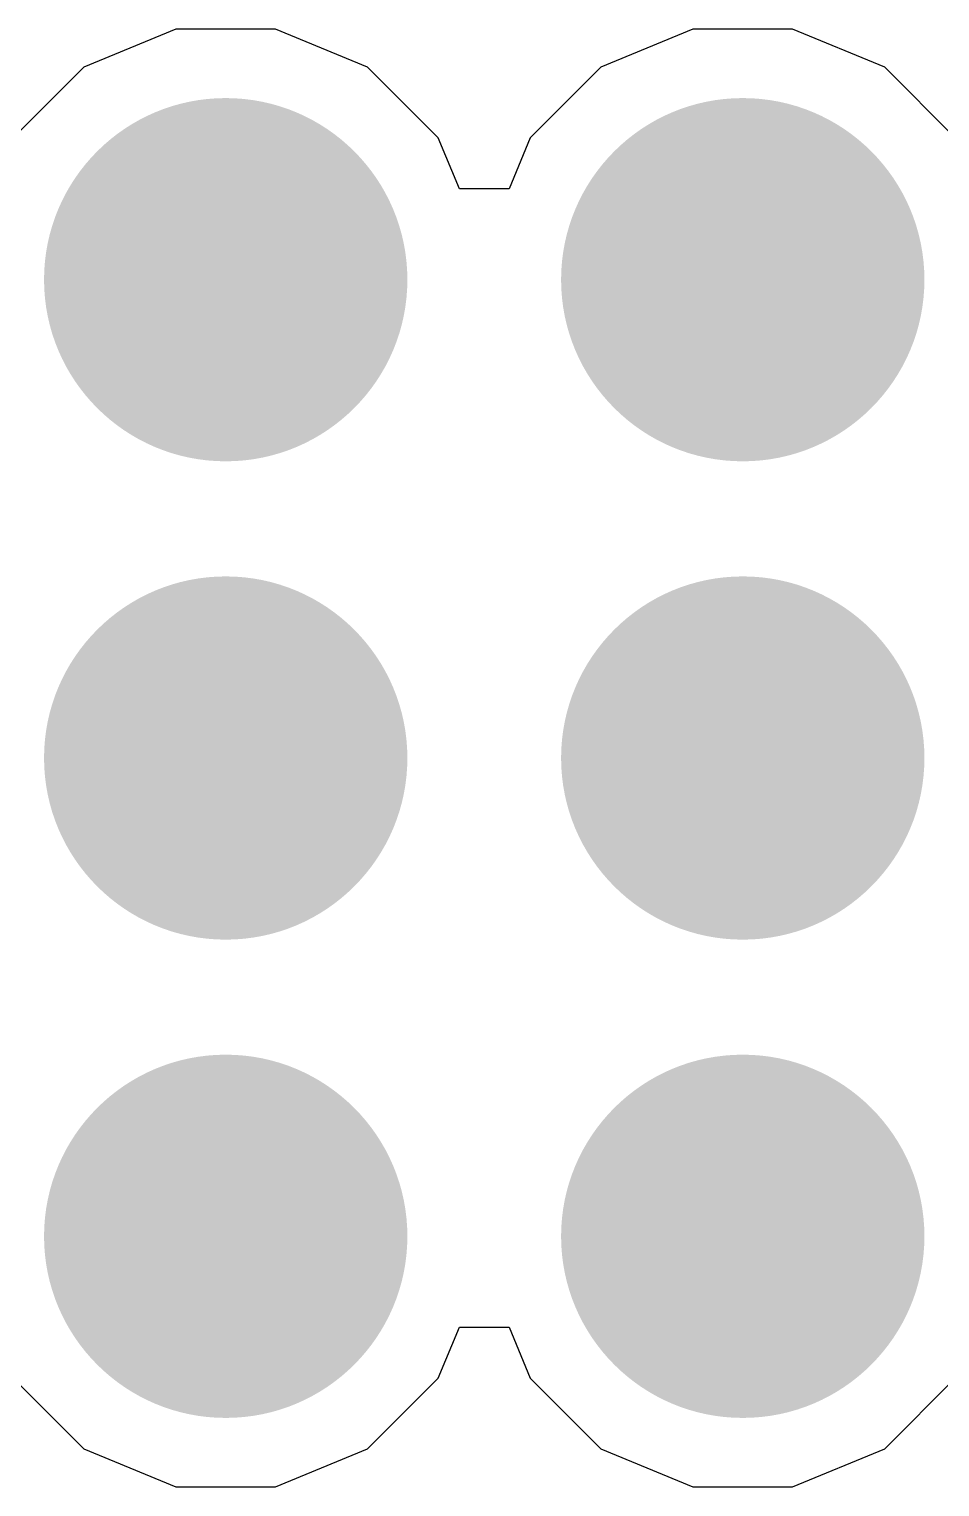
# Model space of a CAD drawing. Header units: inches. Extents: x -4 to 5258, y -4 to 5281.
# Drawn here: x 133.94 to 135.953, y 54.743 to 57.967 of the extents above; entities that cross this region are included whole.
import ezdxf

# ---------------------------------------------------------------- set-up
doc = ezdxf.new("R2010")
doc.units = ezdxf.units.IN
for name, color, linetype in [('Bottom Layer', 5, 'Continuous'), ('Bottom Solder', 6, 'Continuous'), ('Drill Drawing', 1, 'Continuous'), ('Layer 1', 16, 'Continuous'), ('Layer 2', 76, 'Continuous'), ('Top Layer', 1, 'Continuous'), ('Top Solder', 216, 'Continuous'), ('Via Holes', 16, 'Continuous')]:
    doc.layers.add(name, color=color, linetype=linetype)

msp = doc.modelspace()

# ---------------------------------------------------------------- hatches: boundary and pattern name
at = {"layer": 'Bottom Layer'}
h = msp.add_hatch(color=5, dxfattribs=at)
edge = h.paths.add_edge_path()
edge.add_arc((134.3744, 57.4128), 0.3, 0, 360)
h = msp.add_hatch(color=5, dxfattribs=at)
edge = h.paths.add_edge_path()
edge.add_arc((135.5174, 57.4128), 0.3, 0, 360)
h = msp.add_hatch(color=5, dxfattribs=at)
edge = h.paths.add_edge_path()
edge.add_arc((134.3744, 56.3551), 0.3, 0, 360)
h = msp.add_hatch(color=5, dxfattribs=at)
edge = h.paths.add_edge_path()
edge.add_arc((135.5174, 56.3551), 0.3, 0, 360)
h = msp.add_hatch(color=5, dxfattribs=at)
edge = h.paths.add_edge_path()
edge.add_arc((134.3744, 55.2975), 0.3, 0, 360)
h = msp.add_hatch(color=5, dxfattribs=at)
edge = h.paths.add_edge_path()
edge.add_arc((135.5174, 55.2975), 0.3, 0, 360)
at = {"layer": 'Bottom Solder'}
h = msp.add_hatch(color=6, dxfattribs=at)
edge = h.paths.add_edge_path()
edge.add_arc((134.3744, 57.4128), 0.4016, 0, 360)
h = msp.add_hatch(color=6, dxfattribs=at)
edge = h.paths.add_edge_path()
edge.add_arc((135.5174, 57.4128), 0.4016, 0, 360)
h = msp.add_hatch(color=6, dxfattribs=at)
edge = h.paths.add_edge_path()
edge.add_arc((134.3744, 56.3551), 0.4016, 0, 360)
h = msp.add_hatch(color=6, dxfattribs=at)
edge = h.paths.add_edge_path()
edge.add_arc((135.5174, 56.3551), 0.4016, 0, 360)
h = msp.add_hatch(color=6, dxfattribs=at)
edge = h.paths.add_edge_path()
edge.add_arc((134.3744, 55.2975), 0.4016, 0, 360)
h = msp.add_hatch(color=6, dxfattribs=at)
edge = h.paths.add_edge_path()
edge.add_arc((135.5174, 55.2975), 0.4016, 0, 360)
at = {"layer": 'Layer 1'}
h = msp.add_hatch(color=16, dxfattribs=at)
edge = h.paths.add_edge_path()
edge.add_arc((134.3744, 57.4128), 0.3, 0, 360)
h = msp.add_hatch(color=16, dxfattribs=at)
edge = h.paths.add_edge_path()
edge.add_arc((135.5174, 57.4128), 0.3, 0, 360)
h = msp.add_hatch(color=16, dxfattribs=at)
edge = h.paths.add_edge_path()
edge.add_arc((134.3744, 56.3551), 0.3, 0, 360)
h = msp.add_hatch(color=16, dxfattribs=at)
edge = h.paths.add_edge_path()
edge.add_arc((135.5174, 56.3551), 0.3, 0, 360)
h = msp.add_hatch(color=16, dxfattribs=at)
edge = h.paths.add_edge_path()
edge.add_arc((134.3744, 55.2975), 0.3, 0, 360)
h = msp.add_hatch(color=16, dxfattribs=at)
edge = h.paths.add_edge_path()
edge.add_arc((135.5174, 55.2975), 0.3, 0, 360)
at = {"layer": 'Layer 2'}
h = msp.add_hatch(color=76, dxfattribs=at)
edge = h.paths.add_edge_path()
edge.add_arc((134.3744, 57.4128), 0.3, 0, 360)
h = msp.add_hatch(color=76, dxfattribs=at)
edge = h.paths.add_edge_path()
edge.add_arc((135.5174, 57.4128), 0.3, 0, 360)
h = msp.add_hatch(color=76, dxfattribs=at)
edge = h.paths.add_edge_path()
edge.add_arc((134.3744, 56.3551), 0.3, 0, 360)
h = msp.add_hatch(color=76, dxfattribs=at)
edge = h.paths.add_edge_path()
edge.add_arc((135.5174, 56.3551), 0.3, 0, 360)
h = msp.add_hatch(color=76, dxfattribs=at)
edge = h.paths.add_edge_path()
edge.add_arc((134.3744, 55.2975), 0.3, 0, 360)
h = msp.add_hatch(color=76, dxfattribs=at)
edge = h.paths.add_edge_path()
edge.add_arc((135.5174, 55.2975), 0.3, 0, 360)
at = {"layer": 'Top Layer'}
h = msp.add_hatch(color=1, dxfattribs=at)
edge = h.paths.add_edge_path()
edge.add_arc((134.3744, 57.4128), 0.3, 0, 360)
h = msp.add_hatch(color=1, dxfattribs=at)
edge = h.paths.add_edge_path()
edge.add_arc((135.5174, 57.4128), 0.3, 0, 360)
h = msp.add_hatch(color=1, dxfattribs=at)
edge = h.paths.add_edge_path()
edge.add_arc((134.3744, 56.3551), 0.3, 0, 360)
h = msp.add_hatch(color=1, dxfattribs=at)
edge = h.paths.add_edge_path()
edge.add_arc((135.5174, 56.3551), 0.3, 0, 360)
h = msp.add_hatch(color=1, dxfattribs=at)
edge = h.paths.add_edge_path()
edge.add_arc((134.3744, 55.2975), 0.3, 0, 360)
h = msp.add_hatch(color=1, dxfattribs=at)
edge = h.paths.add_edge_path()
edge.add_arc((135.5174, 55.2975), 0.3, 0, 360)
at = {"layer": 'Top Solder'}
h = msp.add_hatch(color=216, dxfattribs=at)
edge = h.paths.add_edge_path()
edge.add_arc((134.3744, 57.4128), 0.4016, 0, 360)
h = msp.add_hatch(color=216, dxfattribs=at)
edge = h.paths.add_edge_path()
edge.add_arc((135.5174, 57.4128), 0.4016, 0, 360)
h = msp.add_hatch(color=216, dxfattribs=at)
edge = h.paths.add_edge_path()
edge.add_arc((134.3744, 56.3551), 0.4016, 0, 360)
h = msp.add_hatch(color=216, dxfattribs=at)
edge = h.paths.add_edge_path()
edge.add_arc((135.5174, 56.3551), 0.4016, 0, 360)
h = msp.add_hatch(color=216, dxfattribs=at)
edge = h.paths.add_edge_path()
edge.add_arc((134.3744, 55.2975), 0.4016, 0, 360)
h = msp.add_hatch(color=216, dxfattribs=at)
edge = h.paths.add_edge_path()
edge.add_arc((135.5174, 55.2975), 0.4016, 0, 360)
at = {"layer": 'Via Holes'}
h = msp.add_hatch(color=7, dxfattribs=at)
edge = h.paths.add_edge_path()
edge.add_arc((134.3744, 57.4128), 0.15, 0, 360)
h = msp.add_hatch(color=7, dxfattribs=at)
edge = h.paths.add_edge_path()
edge.add_arc((135.5174, 57.4128), 0.15, 0, 360)
h = msp.add_hatch(color=7, dxfattribs=at)
edge = h.paths.add_edge_path()
edge.add_arc((134.3744, 56.3551), 0.15, 0, 360)
h = msp.add_hatch(color=7, dxfattribs=at)
edge = h.paths.add_edge_path()
edge.add_arc((135.5174, 56.3551), 0.15, 0, 360)
h = msp.add_hatch(color=7, dxfattribs=at)
edge = h.paths.add_edge_path()
edge.add_arc((134.3744, 55.2975), 0.15, 0, 360)
h = msp.add_hatch(color=7, dxfattribs=at)
edge = h.paths.add_edge_path()
edge.add_arc((135.5174, 55.2975), 0.15, 0, 360)

# ---------------------------------------------------------------- linework, layer by layer
at = {"layer": 'Drill Drawing'}
for points in [[(134.2474, 57.5398, 0.0508, 0.0508, 0), (134.2474, 57.6668, 0.0508, 0.0508, 0)], [(134.2474, 57.6668, 0.0508, 0.0508, 0), (134.5014, 57.6668, 0.0508, 0.0508, 0)], [(134.5014, 57.5398, 0.0508, 0.0508, 0), (134.5014, 57.6668, 0.0508, 0.0508, 0)], [(135.3904, 57.5398, 0.0508, 0.0508, 0), (135.3904, 57.6668, 0.0508, 0.0508, 0)], [(135.3904, 57.6668, 0.0508, 0.0508, 0), (135.6444, 57.6668, 0.0508, 0.0508, 0)], [(135.6444, 57.5398, 0.0508, 0.0508, 0), (135.6444, 57.6668, 0.0508, 0.0508, 0)], [(134.2982, 57.489, 0.0508, 0.0508, 0), (134.2982, 57.5652, 0.0508, 0.0508, 0)], [(134.2982, 57.5652, 0.0508, 0.0508, 0), (134.4506, 57.5652, 0.0508, 0.0508, 0)], [(134.4506, 57.489, 0.0508, 0.0508, 0), (134.4506, 57.5652, 0.0508, 0.0508, 0)], [(135.4412, 57.489, 0.0508, 0.0508, 0), (135.4412, 57.5652, 0.0508, 0.0508, 0)], [(135.4412, 57.5652, 0.0508, 0.0508, 0), (135.5936, 57.5652, 0.0508, 0.0508, 0)], [(135.5936, 57.489, 0.0508, 0.0508, 0), (135.5936, 57.5652, 0.0508, 0.0508, 0)], [(134.1204, 57.2858, 0.0508, 0.0508, 0), (134.1204, 57.5398, 0.0508, 0.0508, 0)], [(134.1204, 57.5398, 0.0508, 0.0508, 0), (134.2474, 57.5398, 0.0508, 0.0508, 0)], [(134.5014, 57.5398, 0.0508, 0.0508, 0), (134.6284, 57.5398, 0.0508, 0.0508, 0)], [(134.6284, 57.2858, 0.0508, 0.0508, 0), (134.6284, 57.5398, 0.0508, 0.0508, 0)], [(135.2634, 57.2858, 0.0508, 0.0508, 0), (135.2634, 57.5398, 0.0508, 0.0508, 0)], [(135.2634, 57.5398, 0.0508, 0.0508, 0), (135.3904, 57.5398, 0.0508, 0.0508, 0)], [(135.6444, 57.5398, 0.0508, 0.0508, 0), (135.7714, 57.5398, 0.0508, 0.0508, 0)], [(135.7714, 57.2858, 0.0508, 0.0508, 0), (135.7714, 57.5398, 0.0508, 0.0508, 0)], [(134.222, 57.3366, 0.0508, 0.0508, 0), (134.222, 57.489, 0.0508, 0.0508, 0)], [(134.222, 57.489, 0.0508, 0.0508, 0), (134.2982, 57.489, 0.0508, 0.0508, 0)], [(134.4506, 57.489, 0.0508, 0.0508, 0), (134.5268, 57.489, 0.0508, 0.0508, 0)], [(134.5268, 57.3366, 0.0508, 0.0508, 0), (134.5268, 57.489, 0.0508, 0.0508, 0)], [(135.365, 57.3366, 0.0508, 0.0508, 0), (135.365, 57.489, 0.0508, 0.0508, 0)], [(135.365, 57.489, 0.0508, 0.0508, 0), (135.4412, 57.489, 0.0508, 0.0508, 0)], [(135.5936, 57.489, 0.0508, 0.0508, 0), (135.6698, 57.489, 0.0508, 0.0508, 0)], [(135.6698, 57.3366, 0.0508, 0.0508, 0), (135.6698, 57.489, 0.0508, 0.0508, 0)], [(134.222, 57.3366, 0.0508, 0.0508, 0), (134.2982, 57.3366, 0.0508, 0.0508, 0)], [(134.2982, 57.2604, 0.0508, 0.0508, 0), (134.2982, 57.3366, 0.0508, 0.0508, 0)], [(134.4506, 57.3366, 0.0508, 0.0508, 0), (134.5268, 57.3366, 0.0508, 0.0508, 0)], [(134.4506, 57.2604, 0.0508, 0.0508, 0), (134.4506, 57.3366, 0.0508, 0.0508, 0)], [(135.365, 57.3366, 0.0508, 0.0508, 0), (135.4412, 57.3366, 0.0508, 0.0508, 0)], [(135.4412, 57.2604, 0.0508, 0.0508, 0), (135.4412, 57.3366, 0.0508, 0.0508, 0)], [(135.5936, 57.3366, 0.0508, 0.0508, 0), (135.6698, 57.3366, 0.0508, 0.0508, 0)], [(135.5936, 57.2604, 0.0508, 0.0508, 0), (135.5936, 57.3366, 0.0508, 0.0508, 0)], [(134.1204, 57.2858, 0.0508, 0.0508, 0), (134.2474, 57.2858, 0.0508, 0.0508, 0)], [(134.2474, 57.1588, 0.0508, 0.0508, 0), (134.2474, 57.2858, 0.0508, 0.0508, 0)], [(134.5014, 57.2858, 0.0508, 0.0508, 0), (134.6284, 57.2858, 0.0508, 0.0508, 0)], [(134.5014, 57.1588, 0.0508, 0.0508, 0), (134.5014, 57.2858, 0.0508, 0.0508, 0)], [(135.2634, 57.2858, 0.0508, 0.0508, 0), (135.3904, 57.2858, 0.0508, 0.0508, 0)], [(135.3904, 57.1588, 0.0508, 0.0508, 0), (135.3904, 57.2858, 0.0508, 0.0508, 0)], [(135.6444, 57.2858, 0.0508, 0.0508, 0), (135.7714, 57.2858, 0.0508, 0.0508, 0)], [(135.6444, 57.1588, 0.0508, 0.0508, 0), (135.6444, 57.2858, 0.0508, 0.0508, 0)], [(134.2982, 57.2604, 0.0508, 0.0508, 0), (134.4506, 57.2604, 0.0508, 0.0508, 0)], [(135.4412, 57.2604, 0.0508, 0.0508, 0), (135.5936, 57.2604, 0.0508, 0.0508, 0)], [(134.2474, 57.1588, 0.0508, 0.0508, 0), (134.5014, 57.1588, 0.0508, 0.0508, 0)], [(135.3904, 57.1588, 0.0508, 0.0508, 0), (135.6444, 57.1588, 0.0508, 0.0508, 0)], [(134.2474, 56.4821, 0.0508, 0.0508, 0), (134.2474, 56.6091, 0.0508, 0.0508, 0)], [(134.2474, 56.6091, 0.0508, 0.0508, 0), (134.5014, 56.6091, 0.0508, 0.0508, 0)], [(134.5014, 56.4821, 0.0508, 0.0508, 0), (134.5014, 56.6091, 0.0508, 0.0508, 0)], [(135.3904, 56.4821, 0.0508, 0.0508, 0), (135.3904, 56.6091, 0.0508, 0.0508, 0)], [(135.3904, 56.6091, 0.0508, 0.0508, 0), (135.6444, 56.6091, 0.0508, 0.0508, 0)], [(135.6444, 56.4821, 0.0508, 0.0508, 0), (135.6444, 56.6091, 0.0508, 0.0508, 0)], [(134.1204, 56.2281, 0.0508, 0.0508, 0), (134.1204, 56.4821, 0.0508, 0.0508, 0)], [(134.1204, 56.4821, 0.0508, 0.0508, 0), (134.2474, 56.4821, 0.0508, 0.0508, 0)], [(134.2982, 56.4313, 0.0508, 0.0508, 0), (134.2982, 56.5075, 0.0508, 0.0508, 0)], [(134.2982, 56.5075, 0.0508, 0.0508, 0), (134.4506, 56.5075, 0.0508, 0.0508, 0)], [(134.4506, 56.4313, 0.0508, 0.0508, 0), (134.4506, 56.5075, 0.0508, 0.0508, 0)], [(134.5014, 56.4821, 0.0508, 0.0508, 0), (134.6284, 56.4821, 0.0508, 0.0508, 0)], [(134.6284, 56.2281, 0.0508, 0.0508, 0), (134.6284, 56.4821, 0.0508, 0.0508, 0)], [(135.2634, 56.2281, 0.0508, 0.0508, 0), (135.2634, 56.4821, 0.0508, 0.0508, 0)], [(135.2634, 56.4821, 0.0508, 0.0508, 0), (135.3904, 56.4821, 0.0508, 0.0508, 0)], [(135.4412, 56.4313, 0.0508, 0.0508, 0), (135.4412, 56.5075, 0.0508, 0.0508, 0)], [(135.4412, 56.5075, 0.0508, 0.0508, 0), (135.5936, 56.5075, 0.0508, 0.0508, 0)], [(135.5936, 56.4313, 0.0508, 0.0508, 0), (135.5936, 56.5075, 0.0508, 0.0508, 0)], [(135.6444, 56.4821, 0.0508, 0.0508, 0), (135.7714, 56.4821, 0.0508, 0.0508, 0)], [(135.7714, 56.2281, 0.0508, 0.0508, 0), (135.7714, 56.4821, 0.0508, 0.0508, 0)], [(134.222, 56.2789, 0.0508, 0.0508, 0), (134.222, 56.4313, 0.0508, 0.0508, 0)], [(134.222, 56.4313, 0.0508, 0.0508, 0), (134.2982, 56.4313, 0.0508, 0.0508, 0)], [(134.4506, 56.4313, 0.0508, 0.0508, 0), (134.5268, 56.4313, 0.0508, 0.0508, 0)], [(134.5268, 56.2789, 0.0508, 0.0508, 0), (134.5268, 56.4313, 0.0508, 0.0508, 0)], [(135.365, 56.2789, 0.0508, 0.0508, 0), (135.365, 56.4313, 0.0508, 0.0508, 0)], [(135.365, 56.4313, 0.0508, 0.0508, 0), (135.4412, 56.4313, 0.0508, 0.0508, 0)], [(135.5936, 56.4313, 0.0508, 0.0508, 0), (135.6698, 56.4313, 0.0508, 0.0508, 0)], [(135.6698, 56.2789, 0.0508, 0.0508, 0), (135.6698, 56.4313, 0.0508, 0.0508, 0)], [(134.222, 56.2789, 0.0508, 0.0508, 0), (134.2982, 56.2789, 0.0508, 0.0508, 0)], [(134.2982, 56.2027, 0.0508, 0.0508, 0), (134.2982, 56.2789, 0.0508, 0.0508, 0)], [(134.4506, 56.2789, 0.0508, 0.0508, 0), (134.5268, 56.2789, 0.0508, 0.0508, 0)], [(134.4506, 56.2027, 0.0508, 0.0508, 0), (134.4506, 56.2789, 0.0508, 0.0508, 0)], [(135.365, 56.2789, 0.0508, 0.0508, 0), (135.4412, 56.2789, 0.0508, 0.0508, 0)], [(135.4412, 56.2027, 0.0508, 0.0508, 0), (135.4412, 56.2789, 0.0508, 0.0508, 0)], [(135.5936, 56.2789, 0.0508, 0.0508, 0), (135.6698, 56.2789, 0.0508, 0.0508, 0)], [(135.5936, 56.2027, 0.0508, 0.0508, 0), (135.5936, 56.2789, 0.0508, 0.0508, 0)], [(134.1204, 56.2281, 0.0508, 0.0508, 0), (134.2474, 56.2281, 0.0508, 0.0508, 0)], [(134.2474, 56.1011, 0.0508, 0.0508, 0), (134.2474, 56.2281, 0.0508, 0.0508, 0)], [(134.5014, 56.2281, 0.0508, 0.0508, 0), (134.6284, 56.2281, 0.0508, 0.0508, 0)], [(134.5014, 56.1011, 0.0508, 0.0508, 0), (134.5014, 56.2281, 0.0508, 0.0508, 0)], [(135.2634, 56.2281, 0.0508, 0.0508, 0), (135.3904, 56.2281, 0.0508, 0.0508, 0)], [(135.3904, 56.1011, 0.0508, 0.0508, 0), (135.3904, 56.2281, 0.0508, 0.0508, 0)], [(135.6444, 56.2281, 0.0508, 0.0508, 0), (135.7714, 56.2281, 0.0508, 0.0508, 0)], [(135.6444, 56.1011, 0.0508, 0.0508, 0), (135.6444, 56.2281, 0.0508, 0.0508, 0)], [(134.2982, 56.2027, 0.0508, 0.0508, 0), (134.4506, 56.2027, 0.0508, 0.0508, 0)], [(135.4412, 56.2027, 0.0508, 0.0508, 0), (135.5936, 56.2027, 0.0508, 0.0508, 0)], [(134.2474, 56.1011, 0.0508, 0.0508, 0), (134.5014, 56.1011, 0.0508, 0.0508, 0)], [(135.3904, 56.1011, 0.0508, 0.0508, 0), (135.6444, 56.1011, 0.0508, 0.0508, 0)], [(134.2474, 55.4245, 0.0508, 0.0508, 0), (134.2474, 55.5515, 0.0508, 0.0508, 0)], [(134.2474, 55.5515, 0.0508, 0.0508, 0), (134.5014, 55.5515, 0.0508, 0.0508, 0)], [(134.5014, 55.4245, 0.0508, 0.0508, 0), (134.5014, 55.5515, 0.0508, 0.0508, 0)], [(135.3904, 55.4245, 0.0508, 0.0508, 0), (135.3904, 55.5515, 0.0508, 0.0508, 0)], [(135.3904, 55.5515, 0.0508, 0.0508, 0), (135.6444, 55.5515, 0.0508, 0.0508, 0)], [(135.6444, 55.4245, 0.0508, 0.0508, 0), (135.6444, 55.5515, 0.0508, 0.0508, 0)], [(134.2982, 55.3737, 0.0508, 0.0508, 0), (134.2982, 55.4499, 0.0508, 0.0508, 0)], [(134.2982, 55.4499, 0.0508, 0.0508, 0), (134.4506, 55.4499, 0.0508, 0.0508, 0)], [(134.4506, 55.3737, 0.0508, 0.0508, 0), (134.4506, 55.4499, 0.0508, 0.0508, 0)], [(135.4412, 55.3737, 0.0508, 0.0508, 0), (135.4412, 55.4499, 0.0508, 0.0508, 0)], [(135.4412, 55.4499, 0.0508, 0.0508, 0), (135.5936, 55.4499, 0.0508, 0.0508, 0)], [(135.5936, 55.3737, 0.0508, 0.0508, 0), (135.5936, 55.4499, 0.0508, 0.0508, 0)], [(134.1204, 55.1705, 0.0508, 0.0508, 0), (134.1204, 55.4245, 0.0508, 0.0508, 0)], [(134.1204, 55.4245, 0.0508, 0.0508, 0), (134.2474, 55.4245, 0.0508, 0.0508, 0)], [(134.5014, 55.4245, 0.0508, 0.0508, 0), (134.6284, 55.4245, 0.0508, 0.0508, 0)], [(134.6284, 55.1705, 0.0508, 0.0508, 0), (134.6284, 55.4245, 0.0508, 0.0508, 0)], [(135.2634, 55.1705, 0.0508, 0.0508, 0), (135.2634, 55.4245, 0.0508, 0.0508, 0)], [(135.2634, 55.4245, 0.0508, 0.0508, 0), (135.3904, 55.4245, 0.0508, 0.0508, 0)], [(135.6444, 55.4245, 0.0508, 0.0508, 0), (135.7714, 55.4245, 0.0508, 0.0508, 0)], [(135.7714, 55.1705, 0.0508, 0.0508, 0), (135.7714, 55.4245, 0.0508, 0.0508, 0)], [(134.222, 55.2213, 0.0508, 0.0508, 0), (134.222, 55.3737, 0.0508, 0.0508, 0)], [(134.222, 55.3737, 0.0508, 0.0508, 0), (134.2982, 55.3737, 0.0508, 0.0508, 0)], [(134.4506, 55.3737, 0.0508, 0.0508, 0), (134.5268, 55.3737, 0.0508, 0.0508, 0)], [(134.5268, 55.2213, 0.0508, 0.0508, 0), (134.5268, 55.3737, 0.0508, 0.0508, 0)], [(135.365, 55.2213, 0.0508, 0.0508, 0), (135.365, 55.3737, 0.0508, 0.0508, 0)], [(135.365, 55.3737, 0.0508, 0.0508, 0), (135.4412, 55.3737, 0.0508, 0.0508, 0)], [(135.5936, 55.3737, 0.0508, 0.0508, 0), (135.6698, 55.3737, 0.0508, 0.0508, 0)], [(135.6698, 55.2213, 0.0508, 0.0508, 0), (135.6698, 55.3737, 0.0508, 0.0508, 0)], [(134.222, 55.2213, 0.0508, 0.0508, 0), (134.2982, 55.2213, 0.0508, 0.0508, 0)], [(134.2982, 55.1451, 0.0508, 0.0508, 0), (134.2982, 55.2213, 0.0508, 0.0508, 0)], [(134.4506, 55.2213, 0.0508, 0.0508, 0), (134.5268, 55.2213, 0.0508, 0.0508, 0)], [(134.4506, 55.1451, 0.0508, 0.0508, 0), (134.4506, 55.2213, 0.0508, 0.0508, 0)], [(135.365, 55.2213, 0.0508, 0.0508, 0), (135.4412, 55.2213, 0.0508, 0.0508, 0)], [(135.4412, 55.1451, 0.0508, 0.0508, 0), (135.4412, 55.2213, 0.0508, 0.0508, 0)], [(135.5936, 55.2213, 0.0508, 0.0508, 0), (135.6698, 55.2213, 0.0508, 0.0508, 0)], [(135.5936, 55.1451, 0.0508, 0.0508, 0), (135.5936, 55.2213, 0.0508, 0.0508, 0)], [(134.1204, 55.1705, 0.0508, 0.0508, 0), (134.2474, 55.1705, 0.0508, 0.0508, 0)], [(134.2474, 55.0435, 0.0508, 0.0508, 0), (134.2474, 55.1705, 0.0508, 0.0508, 0)], [(134.5014, 55.1705, 0.0508, 0.0508, 0), (134.6284, 55.1705, 0.0508, 0.0508, 0)], [(134.5014, 55.0435, 0.0508, 0.0508, 0), (134.5014, 55.1705, 0.0508, 0.0508, 0)], [(135.2634, 55.1705, 0.0508, 0.0508, 0), (135.3904, 55.1705, 0.0508, 0.0508, 0)], [(135.3904, 55.0435, 0.0508, 0.0508, 0), (135.3904, 55.1705, 0.0508, 0.0508, 0)], [(135.6444, 55.1705, 0.0508, 0.0508, 0), (135.7714, 55.1705, 0.0508, 0.0508, 0)], [(135.6444, 55.0435, 0.0508, 0.0508, 0), (135.6444, 55.1705, 0.0508, 0.0508, 0)], [(134.2982, 55.1451, 0.0508, 0.0508, 0), (134.4506, 55.1451, 0.0508, 0.0508, 0)], [(135.4412, 55.1451, 0.0508, 0.0508, 0), (135.5936, 55.1451, 0.0508, 0.0508, 0)], [(134.2474, 55.0435, 0.0508, 0.0508, 0), (134.5014, 55.0435, 0.0508, 0.0508, 0)], [(135.3904, 55.0435, 0.0508, 0.0508, 0), (135.6444, 55.0435, 0.0508, 0.0508, 0)]]:
    msp.add_lwpolyline(points, format="xyseb", dxfattribs=at)
for points in [[(134.2347, 57.6668, 0.0254, 0.0254, 1), (134.2601, 57.6668, 0.0254, 0.0254, 1)], [(134.2347, 57.6668, 0.0254, 0.0254, 1), (134.2601, 57.6668, 0.0254, 0.0254, 1)], [(134.4887, 57.6668, 0.0254, 0.0254, 1), (134.5141, 57.6668, 0.0254, 0.0254, 1)], [(134.4887, 57.6668, 0.0254, 0.0254, 1), (134.5141, 57.6668, 0.0254, 0.0254, 1)], [(135.3777, 57.6668, 0.0254, 0.0254, 1), (135.4031, 57.6668, 0.0254, 0.0254, 1)], [(135.3777, 57.6668, 0.0254, 0.0254, 1), (135.4031, 57.6668, 0.0254, 0.0254, 1)], [(135.6317, 57.6668, 0.0254, 0.0254, 1), (135.6571, 57.6668, 0.0254, 0.0254, 1)], [(135.6317, 57.6668, 0.0254, 0.0254, 1), (135.6571, 57.6668, 0.0254, 0.0254, 1)], [(134.2855, 57.5652, 0.0254, 0.0254, 1), (134.3109, 57.5652, 0.0254, 0.0254, 1)], [(134.2855, 57.5652, 0.0254, 0.0254, 1), (134.3109, 57.5652, 0.0254, 0.0254, 1)], [(134.4379, 57.5652, 0.0254, 0.0254, 1), (134.4633, 57.5652, 0.0254, 0.0254, 1)], [(134.4379, 57.5652, 0.0254, 0.0254, 1), (134.4633, 57.5652, 0.0254, 0.0254, 1)], [(135.4285, 57.5652, 0.0254, 0.0254, 1), (135.4539, 57.5652, 0.0254, 0.0254, 1)], [(135.4285, 57.5652, 0.0254, 0.0254, 1), (135.4539, 57.5652, 0.0254, 0.0254, 1)], [(135.5809, 57.5652, 0.0254, 0.0254, 1), (135.6063, 57.5652, 0.0254, 0.0254, 1)], [(135.5809, 57.5652, 0.0254, 0.0254, 1), (135.6063, 57.5652, 0.0254, 0.0254, 1)], [(134.1077, 57.5398, 0.0254, 0.0254, 1), (134.1331, 57.5398, 0.0254, 0.0254, 1)], [(134.1077, 57.5398, 0.0254, 0.0254, 1), (134.1331, 57.5398, 0.0254, 0.0254, 1)], [(134.2347, 57.5398, 0.0254, 0.0254, 1), (134.2601, 57.5398, 0.0254, 0.0254, 1)], [(134.2347, 57.5398, 0.0254, 0.0254, 1), (134.2601, 57.5398, 0.0254, 0.0254, 1)], [(134.4887, 57.5398, 0.0254, 0.0254, 1), (134.5141, 57.5398, 0.0254, 0.0254, 1)], [(134.4887, 57.5398, 0.0254, 0.0254, 1), (134.5141, 57.5398, 0.0254, 0.0254, 1)], [(134.6157, 57.5398, 0.0254, 0.0254, 1), (134.6411, 57.5398, 0.0254, 0.0254, 1)], [(134.6157, 57.5398, 0.0254, 0.0254, 1), (134.6411, 57.5398, 0.0254, 0.0254, 1)], [(135.2507, 57.5398, 0.0254, 0.0254, 1), (135.2761, 57.5398, 0.0254, 0.0254, 1)], [(135.2507, 57.5398, 0.0254, 0.0254, 1), (135.2761, 57.5398, 0.0254, 0.0254, 1)], [(135.3777, 57.5398, 0.0254, 0.0254, 1), (135.4031, 57.5398, 0.0254, 0.0254, 1)], [(135.3777, 57.5398, 0.0254, 0.0254, 1), (135.4031, 57.5398, 0.0254, 0.0254, 1)], [(135.6317, 57.5398, 0.0254, 0.0254, 1), (135.6571, 57.5398, 0.0254, 0.0254, 1)], [(135.6317, 57.5398, 0.0254, 0.0254, 1), (135.6571, 57.5398, 0.0254, 0.0254, 1)], [(135.7587, 57.5398, 0.0254, 0.0254, 1), (135.7841, 57.5398, 0.0254, 0.0254, 1)], [(135.7587, 57.5398, 0.0254, 0.0254, 1), (135.7841, 57.5398, 0.0254, 0.0254, 1)], [(134.2093, 57.489, 0.0254, 0.0254, 1), (134.2347, 57.489, 0.0254, 0.0254, 1)], [(134.2093, 57.489, 0.0254, 0.0254, 1), (134.2347, 57.489, 0.0254, 0.0254, 1)], [(134.2855, 57.489, 0.0254, 0.0254, 1), (134.3109, 57.489, 0.0254, 0.0254, 1)], [(134.2855, 57.489, 0.0254, 0.0254, 1), (134.3109, 57.489, 0.0254, 0.0254, 1)], [(134.4379, 57.489, 0.0254, 0.0254, 1), (134.4633, 57.489, 0.0254, 0.0254, 1)], [(134.4379, 57.489, 0.0254, 0.0254, 1), (134.4633, 57.489, 0.0254, 0.0254, 1)], [(134.5141, 57.489, 0.0254, 0.0254, 1), (134.5395, 57.489, 0.0254, 0.0254, 1)], [(134.5141, 57.489, 0.0254, 0.0254, 1), (134.5395, 57.489, 0.0254, 0.0254, 1)], [(135.3523, 57.489, 0.0254, 0.0254, 1), (135.3777, 57.489, 0.0254, 0.0254, 1)], [(135.3523, 57.489, 0.0254, 0.0254, 1), (135.3777, 57.489, 0.0254, 0.0254, 1)], [(135.4285, 57.489, 0.0254, 0.0254, 1), (135.4539, 57.489, 0.0254, 0.0254, 1)], [(135.4285, 57.489, 0.0254, 0.0254, 1), (135.4539, 57.489, 0.0254, 0.0254, 1)], [(135.5809, 57.489, 0.0254, 0.0254, 1), (135.6063, 57.489, 0.0254, 0.0254, 1)], [(135.5809, 57.489, 0.0254, 0.0254, 1), (135.6063, 57.489, 0.0254, 0.0254, 1)], [(135.6571, 57.489, 0.0254, 0.0254, 1), (135.6825, 57.489, 0.0254, 0.0254, 1)], [(135.6571, 57.489, 0.0254, 0.0254, 1), (135.6825, 57.489, 0.0254, 0.0254, 1)], [(134.2093, 57.3366, 0.0254, 0.0254, 1), (134.2347, 57.3366, 0.0254, 0.0254, 1)], [(134.2093, 57.3366, 0.0254, 0.0254, 1), (134.2347, 57.3366, 0.0254, 0.0254, 1)], [(134.2855, 57.3366, 0.0254, 0.0254, 1), (134.3109, 57.3366, 0.0254, 0.0254, 1)], [(134.2855, 57.3366, 0.0254, 0.0254, 1), (134.3109, 57.3366, 0.0254, 0.0254, 1)], [(134.4379, 57.3366, 0.0254, 0.0254, 1), (134.4633, 57.3366, 0.0254, 0.0254, 1)], [(134.4379, 57.3366, 0.0254, 0.0254, 1), (134.4633, 57.3366, 0.0254, 0.0254, 1)], [(134.5141, 57.3366, 0.0254, 0.0254, 1), (134.5395, 57.3366, 0.0254, 0.0254, 1)], [(134.5141, 57.3366, 0.0254, 0.0254, 1), (134.5395, 57.3366, 0.0254, 0.0254, 1)], [(135.3523, 57.3366, 0.0254, 0.0254, 1), (135.3777, 57.3366, 0.0254, 0.0254, 1)], [(135.3523, 57.3366, 0.0254, 0.0254, 1), (135.3777, 57.3366, 0.0254, 0.0254, 1)], [(135.4285, 57.3366, 0.0254, 0.0254, 1), (135.4539, 57.3366, 0.0254, 0.0254, 1)], [(135.4285, 57.3366, 0.0254, 0.0254, 1), (135.4539, 57.3366, 0.0254, 0.0254, 1)], [(135.5809, 57.3366, 0.0254, 0.0254, 1), (135.6063, 57.3366, 0.0254, 0.0254, 1)], [(135.5809, 57.3366, 0.0254, 0.0254, 1), (135.6063, 57.3366, 0.0254, 0.0254, 1)], [(135.6571, 57.3366, 0.0254, 0.0254, 1), (135.6825, 57.3366, 0.0254, 0.0254, 1)], [(135.6571, 57.3366, 0.0254, 0.0254, 1), (135.6825, 57.3366, 0.0254, 0.0254, 1)], [(134.1077, 57.2858, 0.0254, 0.0254, 1), (134.1331, 57.2858, 0.0254, 0.0254, 1)], [(134.1077, 57.2858, 0.0254, 0.0254, 1), (134.1331, 57.2858, 0.0254, 0.0254, 1)], [(134.2347, 57.2858, 0.0254, 0.0254, 1), (134.2601, 57.2858, 0.0254, 0.0254, 1)], [(134.2347, 57.2858, 0.0254, 0.0254, 1), (134.2601, 57.2858, 0.0254, 0.0254, 1)], [(134.4887, 57.2858, 0.0254, 0.0254, 1), (134.5141, 57.2858, 0.0254, 0.0254, 1)], [(134.4887, 57.2858, 0.0254, 0.0254, 1), (134.5141, 57.2858, 0.0254, 0.0254, 1)], [(134.6157, 57.2858, 0.0254, 0.0254, 1), (134.6411, 57.2858, 0.0254, 0.0254, 1)], [(134.6157, 57.2858, 0.0254, 0.0254, 1), (134.6411, 57.2858, 0.0254, 0.0254, 1)], [(135.2507, 57.2858, 0.0254, 0.0254, 1), (135.2761, 57.2858, 0.0254, 0.0254, 1)], [(135.2507, 57.2858, 0.0254, 0.0254, 1), (135.2761, 57.2858, 0.0254, 0.0254, 1)], [(135.3777, 57.2858, 0.0254, 0.0254, 1), (135.4031, 57.2858, 0.0254, 0.0254, 1)], [(135.3777, 57.2858, 0.0254, 0.0254, 1), (135.4031, 57.2858, 0.0254, 0.0254, 1)], [(135.6317, 57.2858, 0.0254, 0.0254, 1), (135.6571, 57.2858, 0.0254, 0.0254, 1)], [(135.6317, 57.2858, 0.0254, 0.0254, 1), (135.6571, 57.2858, 0.0254, 0.0254, 1)], [(135.7587, 57.2858, 0.0254, 0.0254, 1), (135.7841, 57.2858, 0.0254, 0.0254, 1)], [(135.7587, 57.2858, 0.0254, 0.0254, 1), (135.7841, 57.2858, 0.0254, 0.0254, 1)], [(134.2855, 57.2604, 0.0254, 0.0254, 1), (134.3109, 57.2604, 0.0254, 0.0254, 1)], [(134.2855, 57.2604, 0.0254, 0.0254, 1), (134.3109, 57.2604, 0.0254, 0.0254, 1)], [(134.4379, 57.2604, 0.0254, 0.0254, 1), (134.4633, 57.2604, 0.0254, 0.0254, 1)], [(134.4379, 57.2604, 0.0254, 0.0254, 1), (134.4633, 57.2604, 0.0254, 0.0254, 1)], [(135.4285, 57.2604, 0.0254, 0.0254, 1), (135.4539, 57.2604, 0.0254, 0.0254, 1)], [(135.4285, 57.2604, 0.0254, 0.0254, 1), (135.4539, 57.2604, 0.0254, 0.0254, 1)], [(135.5809, 57.2604, 0.0254, 0.0254, 1), (135.6063, 57.2604, 0.0254, 0.0254, 1)], [(135.5809, 57.2604, 0.0254, 0.0254, 1), (135.6063, 57.2604, 0.0254, 0.0254, 1)], [(134.2347, 57.1588, 0.0254, 0.0254, 1), (134.2601, 57.1588, 0.0254, 0.0254, 1)], [(134.2347, 57.1588, 0.0254, 0.0254, 1), (134.2601, 57.1588, 0.0254, 0.0254, 1)], [(134.4887, 57.1588, 0.0254, 0.0254, 1), (134.5141, 57.1588, 0.0254, 0.0254, 1)], [(134.4887, 57.1588, 0.0254, 0.0254, 1), (134.5141, 57.1588, 0.0254, 0.0254, 1)], [(135.3777, 57.1588, 0.0254, 0.0254, 1), (135.4031, 57.1588, 0.0254, 0.0254, 1)], [(135.3777, 57.1588, 0.0254, 0.0254, 1), (135.4031, 57.1588, 0.0254, 0.0254, 1)], [(135.6317, 57.1588, 0.0254, 0.0254, 1), (135.6571, 57.1588, 0.0254, 0.0254, 1)], [(135.6317, 57.1588, 0.0254, 0.0254, 1), (135.6571, 57.1588, 0.0254, 0.0254, 1)], [(134.2347, 56.6091, 0.0254, 0.0254, 1), (134.2601, 56.6091, 0.0254, 0.0254, 1)], [(134.2347, 56.6091, 0.0254, 0.0254, 1), (134.2601, 56.6091, 0.0254, 0.0254, 1)], [(134.4887, 56.6091, 0.0254, 0.0254, 1), (134.5141, 56.6091, 0.0254, 0.0254, 1)], [(134.4887, 56.6091, 0.0254, 0.0254, 1), (134.5141, 56.6091, 0.0254, 0.0254, 1)], [(135.3777, 56.6091, 0.0254, 0.0254, 1), (135.4031, 56.6091, 0.0254, 0.0254, 1)], [(135.3777, 56.6091, 0.0254, 0.0254, 1), (135.4031, 56.6091, 0.0254, 0.0254, 1)], [(135.6317, 56.6091, 0.0254, 0.0254, 1), (135.6571, 56.6091, 0.0254, 0.0254, 1)], [(135.6317, 56.6091, 0.0254, 0.0254, 1), (135.6571, 56.6091, 0.0254, 0.0254, 1)], [(134.1077, 56.4821, 0.0254, 0.0254, 1), (134.1331, 56.4821, 0.0254, 0.0254, 1)], [(134.1077, 56.4821, 0.0254, 0.0254, 1), (134.1331, 56.4821, 0.0254, 0.0254, 1)], [(134.2347, 56.4821, 0.0254, 0.0254, 1), (134.2601, 56.4821, 0.0254, 0.0254, 1)], [(134.2347, 56.4821, 0.0254, 0.0254, 1), (134.2601, 56.4821, 0.0254, 0.0254, 1)], [(134.2855, 56.5075, 0.0254, 0.0254, 1), (134.3109, 56.5075, 0.0254, 0.0254, 1)], [(134.2855, 56.5075, 0.0254, 0.0254, 1), (134.3109, 56.5075, 0.0254, 0.0254, 1)], [(134.4379, 56.5075, 0.0254, 0.0254, 1), (134.4633, 56.5075, 0.0254, 0.0254, 1)], [(134.4379, 56.5075, 0.0254, 0.0254, 1), (134.4633, 56.5075, 0.0254, 0.0254, 1)], [(134.4887, 56.4821, 0.0254, 0.0254, 1), (134.5141, 56.4821, 0.0254, 0.0254, 1)], [(134.4887, 56.4821, 0.0254, 0.0254, 1), (134.5141, 56.4821, 0.0254, 0.0254, 1)], [(134.6157, 56.4821, 0.0254, 0.0254, 1), (134.6411, 56.4821, 0.0254, 0.0254, 1)], [(134.6157, 56.4821, 0.0254, 0.0254, 1), (134.6411, 56.4821, 0.0254, 0.0254, 1)], [(135.2507, 56.4821, 0.0254, 0.0254, 1), (135.2761, 56.4821, 0.0254, 0.0254, 1)], [(135.2507, 56.4821, 0.0254, 0.0254, 1), (135.2761, 56.4821, 0.0254, 0.0254, 1)], [(135.3777, 56.4821, 0.0254, 0.0254, 1), (135.4031, 56.4821, 0.0254, 0.0254, 1)], [(135.3777, 56.4821, 0.0254, 0.0254, 1), (135.4031, 56.4821, 0.0254, 0.0254, 1)], [(135.4285, 56.5075, 0.0254, 0.0254, 1), (135.4539, 56.5075, 0.0254, 0.0254, 1)], [(135.4285, 56.5075, 0.0254, 0.0254, 1), (135.4539, 56.5075, 0.0254, 0.0254, 1)], [(135.5809, 56.5075, 0.0254, 0.0254, 1), (135.6063, 56.5075, 0.0254, 0.0254, 1)], [(135.5809, 56.5075, 0.0254, 0.0254, 1), (135.6063, 56.5075, 0.0254, 0.0254, 1)], [(135.6317, 56.4821, 0.0254, 0.0254, 1), (135.6571, 56.4821, 0.0254, 0.0254, 1)], [(135.6317, 56.4821, 0.0254, 0.0254, 1), (135.6571, 56.4821, 0.0254, 0.0254, 1)], [(135.7587, 56.4821, 0.0254, 0.0254, 1), (135.7841, 56.4821, 0.0254, 0.0254, 1)], [(135.7587, 56.4821, 0.0254, 0.0254, 1), (135.7841, 56.4821, 0.0254, 0.0254, 1)], [(134.2093, 56.4313, 0.0254, 0.0254, 1), (134.2347, 56.4313, 0.0254, 0.0254, 1)], [(134.2093, 56.4313, 0.0254, 0.0254, 1), (134.2347, 56.4313, 0.0254, 0.0254, 1)], [(134.2855, 56.4313, 0.0254, 0.0254, 1), (134.3109, 56.4313, 0.0254, 0.0254, 1)], [(134.2855, 56.4313, 0.0254, 0.0254, 1), (134.3109, 56.4313, 0.0254, 0.0254, 1)], [(134.4379, 56.4313, 0.0254, 0.0254, 1), (134.4633, 56.4313, 0.0254, 0.0254, 1)], [(134.4379, 56.4313, 0.0254, 0.0254, 1), (134.4633, 56.4313, 0.0254, 0.0254, 1)], [(134.5141, 56.4313, 0.0254, 0.0254, 1), (134.5395, 56.4313, 0.0254, 0.0254, 1)], [(134.5141, 56.4313, 0.0254, 0.0254, 1), (134.5395, 56.4313, 0.0254, 0.0254, 1)], [(135.3523, 56.4313, 0.0254, 0.0254, 1), (135.3777, 56.4313, 0.0254, 0.0254, 1)], [(135.3523, 56.4313, 0.0254, 0.0254, 1), (135.3777, 56.4313, 0.0254, 0.0254, 1)], [(135.4285, 56.4313, 0.0254, 0.0254, 1), (135.4539, 56.4313, 0.0254, 0.0254, 1)], [(135.4285, 56.4313, 0.0254, 0.0254, 1), (135.4539, 56.4313, 0.0254, 0.0254, 1)], [(135.5809, 56.4313, 0.0254, 0.0254, 1), (135.6063, 56.4313, 0.0254, 0.0254, 1)], [(135.5809, 56.4313, 0.0254, 0.0254, 1), (135.6063, 56.4313, 0.0254, 0.0254, 1)], [(135.6571, 56.4313, 0.0254, 0.0254, 1), (135.6825, 56.4313, 0.0254, 0.0254, 1)], [(135.6571, 56.4313, 0.0254, 0.0254, 1), (135.6825, 56.4313, 0.0254, 0.0254, 1)], [(134.2093, 56.2789, 0.0254, 0.0254, 1), (134.2347, 56.2789, 0.0254, 0.0254, 1)], [(134.2093, 56.2789, 0.0254, 0.0254, 1), (134.2347, 56.2789, 0.0254, 0.0254, 1)], [(134.2855, 56.2789, 0.0254, 0.0254, 1), (134.3109, 56.2789, 0.0254, 0.0254, 1)], [(134.2855, 56.2789, 0.0254, 0.0254, 1), (134.3109, 56.2789, 0.0254, 0.0254, 1)], [(134.4379, 56.2789, 0.0254, 0.0254, 1), (134.4633, 56.2789, 0.0254, 0.0254, 1)], [(134.4379, 56.2789, 0.0254, 0.0254, 1), (134.4633, 56.2789, 0.0254, 0.0254, 1)], [(134.5141, 56.2789, 0.0254, 0.0254, 1), (134.5395, 56.2789, 0.0254, 0.0254, 1)], [(134.5141, 56.2789, 0.0254, 0.0254, 1), (134.5395, 56.2789, 0.0254, 0.0254, 1)], [(135.3523, 56.2789, 0.0254, 0.0254, 1), (135.3777, 56.2789, 0.0254, 0.0254, 1)], [(135.3523, 56.2789, 0.0254, 0.0254, 1), (135.3777, 56.2789, 0.0254, 0.0254, 1)], [(135.4285, 56.2789, 0.0254, 0.0254, 1), (135.4539, 56.2789, 0.0254, 0.0254, 1)], [(135.4285, 56.2789, 0.0254, 0.0254, 1), (135.4539, 56.2789, 0.0254, 0.0254, 1)], [(135.5809, 56.2789, 0.0254, 0.0254, 1), (135.6063, 56.2789, 0.0254, 0.0254, 1)], [(135.5809, 56.2789, 0.0254, 0.0254, 1), (135.6063, 56.2789, 0.0254, 0.0254, 1)], [(135.6571, 56.2789, 0.0254, 0.0254, 1), (135.6825, 56.2789, 0.0254, 0.0254, 1)], [(135.6571, 56.2789, 0.0254, 0.0254, 1), (135.6825, 56.2789, 0.0254, 0.0254, 1)], [(134.1077, 56.2281, 0.0254, 0.0254, 1), (134.1331, 56.2281, 0.0254, 0.0254, 1)], [(134.1077, 56.2281, 0.0254, 0.0254, 1), (134.1331, 56.2281, 0.0254, 0.0254, 1)], [(134.2347, 56.2281, 0.0254, 0.0254, 1), (134.2601, 56.2281, 0.0254, 0.0254, 1)], [(134.2347, 56.2281, 0.0254, 0.0254, 1), (134.2601, 56.2281, 0.0254, 0.0254, 1)], [(134.4887, 56.2281, 0.0254, 0.0254, 1), (134.5141, 56.2281, 0.0254, 0.0254, 1)], [(134.4887, 56.2281, 0.0254, 0.0254, 1), (134.5141, 56.2281, 0.0254, 0.0254, 1)], [(134.6157, 56.2281, 0.0254, 0.0254, 1), (134.6411, 56.2281, 0.0254, 0.0254, 1)], [(134.6157, 56.2281, 0.0254, 0.0254, 1), (134.6411, 56.2281, 0.0254, 0.0254, 1)], [(135.2507, 56.2281, 0.0254, 0.0254, 1), (135.2761, 56.2281, 0.0254, 0.0254, 1)], [(135.2507, 56.2281, 0.0254, 0.0254, 1), (135.2761, 56.2281, 0.0254, 0.0254, 1)], [(135.3777, 56.2281, 0.0254, 0.0254, 1), (135.4031, 56.2281, 0.0254, 0.0254, 1)], [(135.3777, 56.2281, 0.0254, 0.0254, 1), (135.4031, 56.2281, 0.0254, 0.0254, 1)], [(135.6317, 56.2281, 0.0254, 0.0254, 1), (135.6571, 56.2281, 0.0254, 0.0254, 1)], [(135.6317, 56.2281, 0.0254, 0.0254, 1), (135.6571, 56.2281, 0.0254, 0.0254, 1)], [(135.7587, 56.2281, 0.0254, 0.0254, 1), (135.7841, 56.2281, 0.0254, 0.0254, 1)], [(135.7587, 56.2281, 0.0254, 0.0254, 1), (135.7841, 56.2281, 0.0254, 0.0254, 1)], [(134.2855, 56.2027, 0.0254, 0.0254, 1), (134.3109, 56.2027, 0.0254, 0.0254, 1)], [(134.2855, 56.2027, 0.0254, 0.0254, 1), (134.3109, 56.2027, 0.0254, 0.0254, 1)], [(134.4379, 56.2027, 0.0254, 0.0254, 1), (134.4633, 56.2027, 0.0254, 0.0254, 1)], [(134.4379, 56.2027, 0.0254, 0.0254, 1), (134.4633, 56.2027, 0.0254, 0.0254, 1)], [(135.4285, 56.2027, 0.0254, 0.0254, 1), (135.4539, 56.2027, 0.0254, 0.0254, 1)], [(135.4285, 56.2027, 0.0254, 0.0254, 1), (135.4539, 56.2027, 0.0254, 0.0254, 1)], [(135.5809, 56.2027, 0.0254, 0.0254, 1), (135.6063, 56.2027, 0.0254, 0.0254, 1)], [(135.5809, 56.2027, 0.0254, 0.0254, 1), (135.6063, 56.2027, 0.0254, 0.0254, 1)], [(134.2347, 56.1011, 0.0254, 0.0254, 1), (134.2601, 56.1011, 0.0254, 0.0254, 1)], [(134.2347, 56.1011, 0.0254, 0.0254, 1), (134.2601, 56.1011, 0.0254, 0.0254, 1)], [(134.4887, 56.1011, 0.0254, 0.0254, 1), (134.5141, 56.1011, 0.0254, 0.0254, 1)], [(134.4887, 56.1011, 0.0254, 0.0254, 1), (134.5141, 56.1011, 0.0254, 0.0254, 1)], [(135.3777, 56.1011, 0.0254, 0.0254, 1), (135.4031, 56.1011, 0.0254, 0.0254, 1)], [(135.3777, 56.1011, 0.0254, 0.0254, 1), (135.4031, 56.1011, 0.0254, 0.0254, 1)], [(135.6317, 56.1011, 0.0254, 0.0254, 1), (135.6571, 56.1011, 0.0254, 0.0254, 1)], [(135.6317, 56.1011, 0.0254, 0.0254, 1), (135.6571, 56.1011, 0.0254, 0.0254, 1)], [(134.2347, 55.5515, 0.0254, 0.0254, 1), (134.2601, 55.5515, 0.0254, 0.0254, 1)], [(134.2347, 55.5515, 0.0254, 0.0254, 1), (134.2601, 55.5515, 0.0254, 0.0254, 1)], [(134.4887, 55.5515, 0.0254, 0.0254, 1), (134.5141, 55.5515, 0.0254, 0.0254, 1)], [(134.4887, 55.5515, 0.0254, 0.0254, 1), (134.5141, 55.5515, 0.0254, 0.0254, 1)], [(135.3777, 55.5515, 0.0254, 0.0254, 1), (135.4031, 55.5515, 0.0254, 0.0254, 1)], [(135.3777, 55.5515, 0.0254, 0.0254, 1), (135.4031, 55.5515, 0.0254, 0.0254, 1)], [(135.6317, 55.5515, 0.0254, 0.0254, 1), (135.6571, 55.5515, 0.0254, 0.0254, 1)], [(135.6317, 55.5515, 0.0254, 0.0254, 1), (135.6571, 55.5515, 0.0254, 0.0254, 1)], [(134.2855, 55.4499, 0.0254, 0.0254, 1), (134.3109, 55.4499, 0.0254, 0.0254, 1)], [(134.2855, 55.4499, 0.0254, 0.0254, 1), (134.3109, 55.4499, 0.0254, 0.0254, 1)], [(134.4379, 55.4499, 0.0254, 0.0254, 1), (134.4633, 55.4499, 0.0254, 0.0254, 1)], [(134.4379, 55.4499, 0.0254, 0.0254, 1), (134.4633, 55.4499, 0.0254, 0.0254, 1)], [(135.4285, 55.4499, 0.0254, 0.0254, 1), (135.4539, 55.4499, 0.0254, 0.0254, 1)], [(135.4285, 55.4499, 0.0254, 0.0254, 1), (135.4539, 55.4499, 0.0254, 0.0254, 1)], [(135.5809, 55.4499, 0.0254, 0.0254, 1), (135.6063, 55.4499, 0.0254, 0.0254, 1)], [(135.5809, 55.4499, 0.0254, 0.0254, 1), (135.6063, 55.4499, 0.0254, 0.0254, 1)], [(134.1077, 55.4245, 0.0254, 0.0254, 1), (134.1331, 55.4245, 0.0254, 0.0254, 1)], [(134.1077, 55.4245, 0.0254, 0.0254, 1), (134.1331, 55.4245, 0.0254, 0.0254, 1)], [(134.2347, 55.4245, 0.0254, 0.0254, 1), (134.2601, 55.4245, 0.0254, 0.0254, 1)], [(134.2347, 55.4245, 0.0254, 0.0254, 1), (134.2601, 55.4245, 0.0254, 0.0254, 1)], [(134.4887, 55.4245, 0.0254, 0.0254, 1), (134.5141, 55.4245, 0.0254, 0.0254, 1)], [(134.4887, 55.4245, 0.0254, 0.0254, 1), (134.5141, 55.4245, 0.0254, 0.0254, 1)], [(134.6157, 55.4245, 0.0254, 0.0254, 1), (134.6411, 55.4245, 0.0254, 0.0254, 1)], [(134.6157, 55.4245, 0.0254, 0.0254, 1), (134.6411, 55.4245, 0.0254, 0.0254, 1)], [(135.2507, 55.4245, 0.0254, 0.0254, 1), (135.2761, 55.4245, 0.0254, 0.0254, 1)], [(135.2507, 55.4245, 0.0254, 0.0254, 1), (135.2761, 55.4245, 0.0254, 0.0254, 1)], [(135.3777, 55.4245, 0.0254, 0.0254, 1), (135.4031, 55.4245, 0.0254, 0.0254, 1)], [(135.3777, 55.4245, 0.0254, 0.0254, 1), (135.4031, 55.4245, 0.0254, 0.0254, 1)], [(135.6317, 55.4245, 0.0254, 0.0254, 1), (135.6571, 55.4245, 0.0254, 0.0254, 1)], [(135.6317, 55.4245, 0.0254, 0.0254, 1), (135.6571, 55.4245, 0.0254, 0.0254, 1)], [(135.7587, 55.4245, 0.0254, 0.0254, 1), (135.7841, 55.4245, 0.0254, 0.0254, 1)], [(135.7587, 55.4245, 0.0254, 0.0254, 1), (135.7841, 55.4245, 0.0254, 0.0254, 1)], [(134.2093, 55.3737, 0.0254, 0.0254, 1), (134.2347, 55.3737, 0.0254, 0.0254, 1)], [(134.2093, 55.3737, 0.0254, 0.0254, 1), (134.2347, 55.3737, 0.0254, 0.0254, 1)], [(134.2855, 55.3737, 0.0254, 0.0254, 1), (134.3109, 55.3737, 0.0254, 0.0254, 1)], [(134.2855, 55.3737, 0.0254, 0.0254, 1), (134.3109, 55.3737, 0.0254, 0.0254, 1)], [(134.4379, 55.3737, 0.0254, 0.0254, 1), (134.4633, 55.3737, 0.0254, 0.0254, 1)], [(134.4379, 55.3737, 0.0254, 0.0254, 1), (134.4633, 55.3737, 0.0254, 0.0254, 1)], [(134.5141, 55.3737, 0.0254, 0.0254, 1), (134.5395, 55.3737, 0.0254, 0.0254, 1)], [(134.5141, 55.3737, 0.0254, 0.0254, 1), (134.5395, 55.3737, 0.0254, 0.0254, 1)], [(135.3523, 55.3737, 0.0254, 0.0254, 1), (135.3777, 55.3737, 0.0254, 0.0254, 1)], [(135.3523, 55.3737, 0.0254, 0.0254, 1), (135.3777, 55.3737, 0.0254, 0.0254, 1)], [(135.4285, 55.3737, 0.0254, 0.0254, 1), (135.4539, 55.3737, 0.0254, 0.0254, 1)], [(135.4285, 55.3737, 0.0254, 0.0254, 1), (135.4539, 55.3737, 0.0254, 0.0254, 1)], [(135.5809, 55.3737, 0.0254, 0.0254, 1), (135.6063, 55.3737, 0.0254, 0.0254, 1)], [(135.5809, 55.3737, 0.0254, 0.0254, 1), (135.6063, 55.3737, 0.0254, 0.0254, 1)], [(135.6571, 55.3737, 0.0254, 0.0254, 1), (135.6825, 55.3737, 0.0254, 0.0254, 1)], [(135.6571, 55.3737, 0.0254, 0.0254, 1), (135.6825, 55.3737, 0.0254, 0.0254, 1)], [(134.2093, 55.2213, 0.0254, 0.0254, 1), (134.2347, 55.2213, 0.0254, 0.0254, 1)], [(134.2093, 55.2213, 0.0254, 0.0254, 1), (134.2347, 55.2213, 0.0254, 0.0254, 1)], [(134.2855, 55.2213, 0.0254, 0.0254, 1), (134.3109, 55.2213, 0.0254, 0.0254, 1)], [(134.2855, 55.2213, 0.0254, 0.0254, 1), (134.3109, 55.2213, 0.0254, 0.0254, 1)], [(134.4379, 55.2213, 0.0254, 0.0254, 1), (134.4633, 55.2213, 0.0254, 0.0254, 1)], [(134.4379, 55.2213, 0.0254, 0.0254, 1), (134.4633, 55.2213, 0.0254, 0.0254, 1)], [(134.5141, 55.2213, 0.0254, 0.0254, 1), (134.5395, 55.2213, 0.0254, 0.0254, 1)], [(134.5141, 55.2213, 0.0254, 0.0254, 1), (134.5395, 55.2213, 0.0254, 0.0254, 1)], [(135.3523, 55.2213, 0.0254, 0.0254, 1), (135.3777, 55.2213, 0.0254, 0.0254, 1)], [(135.3523, 55.2213, 0.0254, 0.0254, 1), (135.3777, 55.2213, 0.0254, 0.0254, 1)], [(135.4285, 55.2213, 0.0254, 0.0254, 1), (135.4539, 55.2213, 0.0254, 0.0254, 1)], [(135.4285, 55.2213, 0.0254, 0.0254, 1), (135.4539, 55.2213, 0.0254, 0.0254, 1)], [(135.5809, 55.2213, 0.0254, 0.0254, 1), (135.6063, 55.2213, 0.0254, 0.0254, 1)], [(135.5809, 55.2213, 0.0254, 0.0254, 1), (135.6063, 55.2213, 0.0254, 0.0254, 1)], [(135.6571, 55.2213, 0.0254, 0.0254, 1), (135.6825, 55.2213, 0.0254, 0.0254, 1)], [(135.6571, 55.2213, 0.0254, 0.0254, 1), (135.6825, 55.2213, 0.0254, 0.0254, 1)], [(134.1077, 55.1705, 0.0254, 0.0254, 1), (134.1331, 55.1705, 0.0254, 0.0254, 1)], [(134.1077, 55.1705, 0.0254, 0.0254, 1), (134.1331, 55.1705, 0.0254, 0.0254, 1)], [(134.2347, 55.1705, 0.0254, 0.0254, 1), (134.2601, 55.1705, 0.0254, 0.0254, 1)], [(134.2347, 55.1705, 0.0254, 0.0254, 1), (134.2601, 55.1705, 0.0254, 0.0254, 1)], [(134.4887, 55.1705, 0.0254, 0.0254, 1), (134.5141, 55.1705, 0.0254, 0.0254, 1)], [(134.4887, 55.1705, 0.0254, 0.0254, 1), (134.5141, 55.1705, 0.0254, 0.0254, 1)], [(134.6157, 55.1705, 0.0254, 0.0254, 1), (134.6411, 55.1705, 0.0254, 0.0254, 1)], [(134.6157, 55.1705, 0.0254, 0.0254, 1), (134.6411, 55.1705, 0.0254, 0.0254, 1)], [(135.2507, 55.1705, 0.0254, 0.0254, 1), (135.2761, 55.1705, 0.0254, 0.0254, 1)], [(135.2507, 55.1705, 0.0254, 0.0254, 1), (135.2761, 55.1705, 0.0254, 0.0254, 1)], [(135.3777, 55.1705, 0.0254, 0.0254, 1), (135.4031, 55.1705, 0.0254, 0.0254, 1)], [(135.3777, 55.1705, 0.0254, 0.0254, 1), (135.4031, 55.1705, 0.0254, 0.0254, 1)], [(135.6317, 55.1705, 0.0254, 0.0254, 1), (135.6571, 55.1705, 0.0254, 0.0254, 1)], [(135.6317, 55.1705, 0.0254, 0.0254, 1), (135.6571, 55.1705, 0.0254, 0.0254, 1)], [(135.7587, 55.1705, 0.0254, 0.0254, 1), (135.7841, 55.1705, 0.0254, 0.0254, 1)], [(135.7587, 55.1705, 0.0254, 0.0254, 1), (135.7841, 55.1705, 0.0254, 0.0254, 1)], [(134.2855, 55.1451, 0.0254, 0.0254, 1), (134.3109, 55.1451, 0.0254, 0.0254, 1)], [(134.2855, 55.1451, 0.0254, 0.0254, 1), (134.3109, 55.1451, 0.0254, 0.0254, 1)], [(134.4379, 55.1451, 0.0254, 0.0254, 1), (134.4633, 55.1451, 0.0254, 0.0254, 1)], [(134.4379, 55.1451, 0.0254, 0.0254, 1), (134.4633, 55.1451, 0.0254, 0.0254, 1)], [(135.4285, 55.1451, 0.0254, 0.0254, 1), (135.4539, 55.1451, 0.0254, 0.0254, 1)], [(135.4285, 55.1451, 0.0254, 0.0254, 1), (135.4539, 55.1451, 0.0254, 0.0254, 1)], [(135.5809, 55.1451, 0.0254, 0.0254, 1), (135.6063, 55.1451, 0.0254, 0.0254, 1)], [(135.5809, 55.1451, 0.0254, 0.0254, 1), (135.6063, 55.1451, 0.0254, 0.0254, 1)], [(134.2347, 55.0435, 0.0254, 0.0254, 1), (134.2601, 55.0435, 0.0254, 0.0254, 1)], [(134.2347, 55.0435, 0.0254, 0.0254, 1), (134.2601, 55.0435, 0.0254, 0.0254, 1)], [(134.4887, 55.0435, 0.0254, 0.0254, 1), (134.5141, 55.0435, 0.0254, 0.0254, 1)], [(134.4887, 55.0435, 0.0254, 0.0254, 1), (134.5141, 55.0435, 0.0254, 0.0254, 1)], [(135.3777, 55.0435, 0.0254, 0.0254, 1), (135.4031, 55.0435, 0.0254, 0.0254, 1)], [(135.3777, 55.0435, 0.0254, 0.0254, 1), (135.4031, 55.0435, 0.0254, 0.0254, 1)], [(135.6317, 55.0435, 0.0254, 0.0254, 1), (135.6571, 55.0435, 0.0254, 0.0254, 1)], [(135.6317, 55.0435, 0.0254, 0.0254, 1), (135.6571, 55.0435, 0.0254, 0.0254, 1)]]:
    msp.add_lwpolyline(points, format="xyseb", close=True, dxfattribs=at)
at = {"layer": 'Layer 1'}
for p, q in [((134.2642, 57.9668), (134.0606, 57.8825)), ((134.4846, 57.9668), (134.2642, 57.9668)), ((134.6882, 57.8825), (134.4846, 57.9668)), ((135.4072, 57.9668), (135.2036, 57.8825)), ((135.6276, 57.9668), (135.4072, 57.9668)), ((135.8312, 57.8825), (135.6276, 57.9668)), ((134.0606, 57.8825), (133.9047, 57.7266)), ((134.844, 57.7266), (134.6882, 57.8825)), ((135.2036, 57.8825), (135.0477, 57.7266)), ((135.987, 57.7266), (135.8312, 57.8825)), ((134.8909, 57.6135), (134.844, 57.7266)), ((135.0477, 57.7266), (135.0009, 57.6135)), ((135.0009, 57.6135), (134.8909, 57.6135)), ((134.844, 54.9837), (134.8909, 55.0968)), ((134.8909, 55.0968), (135.0009, 55.0968)), ((135.0009, 55.0968), (135.0477, 54.9837)), ((133.9047, 54.9837), (134.0606, 54.8278)), ((134.6882, 54.8278), (134.844, 54.9837)), ((135.0477, 54.9837), (135.2036, 54.8278)), ((135.8312, 54.8278), (135.987, 54.9837)), ((134.0606, 54.8278), (134.2642, 54.7435)), ((134.4846, 54.7435), (134.6882, 54.8278)), ((135.2036, 54.8278), (135.4072, 54.7435)), ((135.6276, 54.7435), (135.8312, 54.8278)), ((134.2642, 54.7435), (134.4846, 54.7435)), ((135.4072, 54.7435), (135.6276, 54.7435))]:
    msp.add_line(p, q, dxfattribs=at)

doc.saveas('drawing.dxf')
